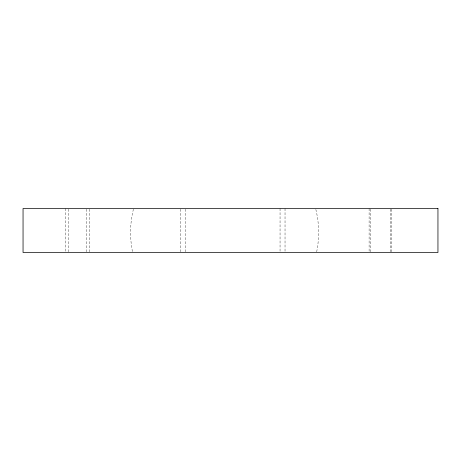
<?xml version="1.0" encoding="UTF-8"?>
<svg xmlns="http://www.w3.org/2000/svg" width="461" height="461" viewBox="0 0 461 461"><rect width="100%" height="100%" fill="white"/><g stroke="black" fill="none" stroke-linecap="round" stroke-linejoin="round"><path stroke-width="0.35" stroke-dasharray="2.31 1.73" d="M316.684 251.798C319.536 237.72 319.248 223.043 315.756 209.11M133.419 209.19C129.956 223.095 129.668 237.738 132.509 251.787M391.62 209.219L391.62 251.781M390.231 209.219L390.231 251.781M370.488 209.219L370.488 251.781M369.105 208.51L369.105 251.781M285.031 208.51L285.031 251.781M280.052 208.51L280.052 251.781M185.397 209.219L185.397 251.781M180.418 209.219L180.418 251.781M89.78 209.219L89.78 251.781M86.449 209.219L86.449 251.781M68.654 209.219L68.654 251.781M65.324 208.51L65.324 251.781"/><path stroke-width="0.69" d="M437.95 208.51L23.05 208.51L23.05 252.49L437.95 252.49L437.95 208.51"/></g></svg>
